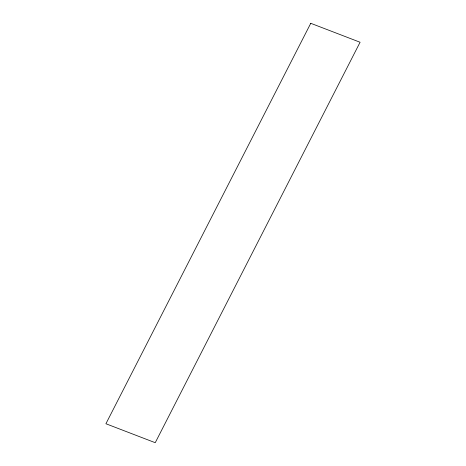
<?xml version="1.0" encoding="UTF-8"?>
<svg xmlns="http://www.w3.org/2000/svg" width="466" height="466" viewBox="0 0 466 466"><rect width="100%" height="100%" fill="white"/><g stroke="black" fill="none" stroke-linecap="round" stroke-linejoin="round"><path stroke-width="0.7" d="M310.758 23.3L105.916 423.745L155.242 442.7L360.084 42.255L310.758 23.3"/></g></svg>
